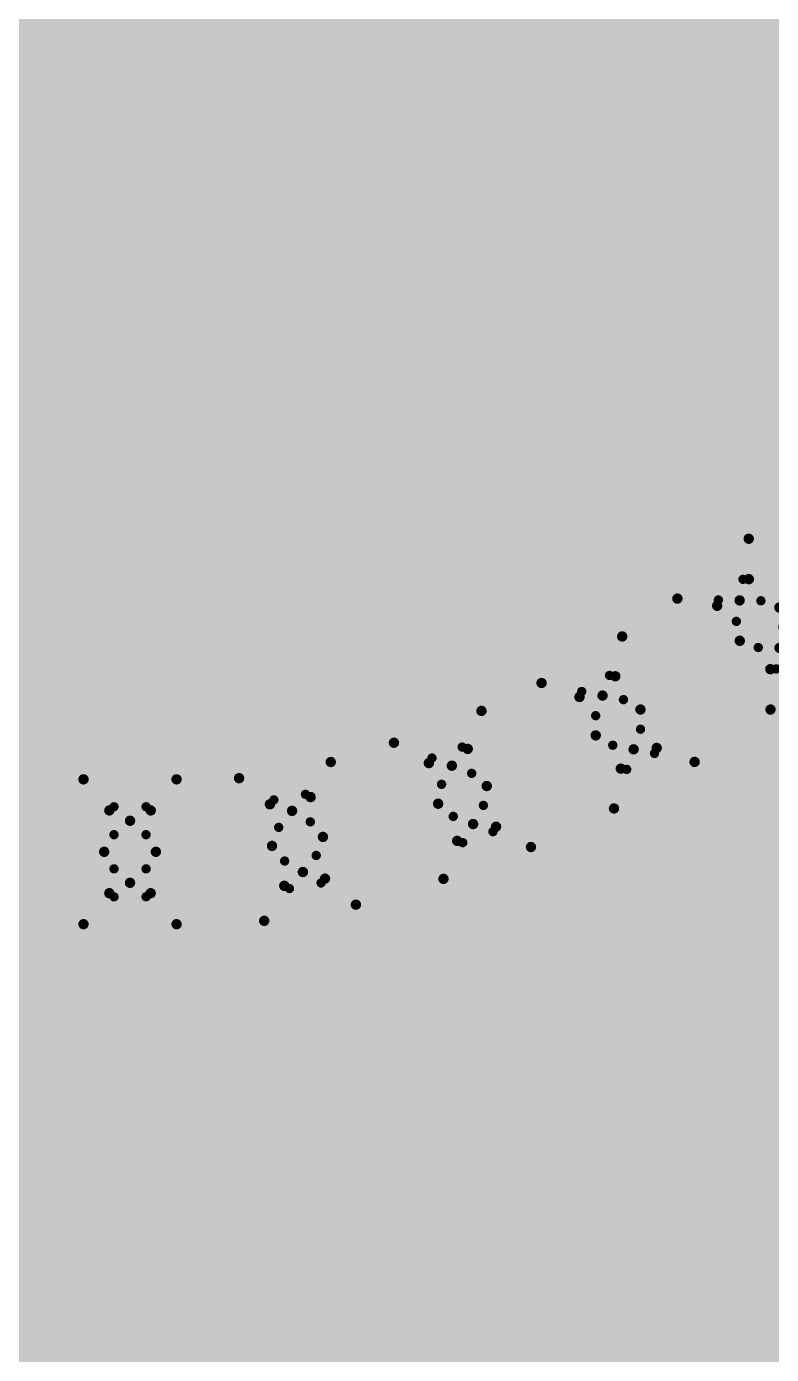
# Model space of a CAD drawing. Header units: millimetres. Extents: x 169 to 355, y 129 to 253.
# Drawn here: x 312.27 to 315.88, y 150.07 to 156.49 of the extents above; entities that cross this region are included whole.
import ezdxf

# ---------------------------------------------------------------- set-up
doc = ezdxf.new("R2010")
doc.units = ezdxf.units.MM
for name, color, linetype in [('BottomLayer', 5, 'Continuous'), ('BottomOverlay', 54, 'Continuous'), ('BottomPaste', 16, 'Continuous'), ('BottomSolder', 6, 'Continuous'), ('Mechanical1', 6, 'Continuous'), ('Mechanical15', 56, 'Continuous'), ('TopOverlay', 2, 'Continuous')]:
    doc.layers.add(name, color=color, linetype=linetype)

# ---------------------------------------------------------------- blocks, each defined once
blk = doc.blocks.new('SOT23_B_1001')
at = {"layer": 'BottomLayer'}
for points in [[(-1.425, 0.4), (-0.475, 0.4), (-1.425, 1.8), (-0.475, 1.8)], [(0.475, 0.4), (1.425, 0.4), (0.475, 1.8), (1.425, 1.8)], [(-0.475, -1.8), (0.475, -1.8), (-0.475, -0.4), (0.475, -0.4)]]:
    blk.add_solid(points, dxfattribs=at)
at = {"layer": 'BottomOverlay', "const_width": 0.2}
for points in [[(-1.7, 0.7), (-1.7, -0.7)], [(0.25, 0.7), (-0.25, 0.7)], [(1.7, 0.7), (1.7, -0.7)], [(-0.8, -0.7), (-1.7, -0.7)], [(1.7, -0.7), (0.725, -0.7)]]:
    blk.add_lwpolyline(points, dxfattribs=at)
at = {"layer": 'BottomOverlay', "const_width": 0.1}
for points in [[(-1.75, 0.7, 1), (-1.65, 0.7, 1)], [(-0.3, 0.7, 1), (-0.2, 0.7, 1)], [(0.2, 0.7, 1), (0.3, 0.7, 1)], [(1.65, 0.7, 1), (1.75, 0.7, 1)], [(-1.75, -0.7, 1), (-1.65, -0.7, 1)], [(-1.75, -0.7, 1), (-1.65, -0.7, 1)], [(-0.85, -0.7, 1), (-0.75, -0.7, 1)], [(0.675, -0.7, 1), (0.775, -0.7, 1)], [(1.65, -0.7, 1), (1.75, -0.7, 1)], [(1.65, -0.7, 1), (1.75, -0.7, 1)]]:
    blk.add_lwpolyline(points, format="xyb", close=True, dxfattribs=at)
at = {"layer": 'BottomPaste'}
for points in [[(-1.425, 0.4), (-0.475, 0.4), (-1.425, 1.8), (-0.475, 1.8)], [(0.475, 0.4), (1.425, 0.4), (0.475, 1.8), (1.425, 1.8)], [(-0.475, -1.8), (0.475, -1.8), (-0.475, -0.4), (0.475, -0.4)]]:
    blk.add_solid(points, dxfattribs=at)
at = {"layer": 'BottomSolder'}
for points in [[(-1.5266, 0.2984), (-0.3734, 0.2984), (-1.5266, 1.9016), (-0.3734, 1.9016)], [(0.3734, 0.2984), (1.5266, 0.2984), (0.3734, 1.9016), (1.5266, 1.9016)], [(-0.5766, -1.9016), (0.5766, -1.9016), (-0.5766, -0.2984), (0.5766, -0.2984)]]:
    blk.add_solid(points, dxfattribs=at)
at = {"layer": 'Mechanical1', "const_width": 0.2}
for points in [[(1.5001, 1.2501), (-1.5, 1.2501)], [(-1.5, 1.2501), (-1.5, -1.25)], [(1.5001, 1.2501), (1.5001, -1.25)], [(1.5001, -1.25), (-1.5, -1.25)]]:
    blk.add_lwpolyline(points, dxfattribs=at)
at = {"layer": 'Mechanical1', "const_width": 0.1}
for points in [[(-1.55, 1.2501, 1), (-1.45, 1.2501, 1)], [(-1.55, 1.2501, 1), (-1.45, 1.2501, 1)], [(1.4501, 1.2501, 1), (1.5501, 1.2501, 1)], [(1.4501, 1.2501, 1), (1.5501, 1.2501, 1)], [(-1.55, -1.25, 1), (-1.45, -1.25, 1)], [(-1.55, -1.25, 1), (-1.45, -1.25, 1)], [(1.4501, -1.25, 1), (1.5501, -1.25, 1)], [(1.4501, -1.25, 1), (1.5501, -1.25, 1)]]:
    blk.add_lwpolyline(points, format="xyb", close=True, dxfattribs=at)
at = {"layer": 'Mechanical15', "const_width": 0.2}
for points in [[(1.5, 1.25), (-1.5, 1.25)], [(-1.5, 1.25), (-1.5, -1.25)], [(1.5, 1.25), (1.5, -1.25)], [(0, 0.5), (0, -0.5)], [(0.5, 0), (-0.5, 0)], [(1.5, -1.25), (-1.5, -1.25)]]:
    blk.add_lwpolyline(points, dxfattribs=at)
at = {"layer": 'Mechanical15', "const_width": 0.1}
for points in [[(-1.55, 1.25, 1), (-1.45, 1.25, 1)], [(-1.55, 1.25, 1), (-1.45, 1.25, 1)], [(1.45, 1.25, 1), (1.55, 1.25, 1)], [(1.45, 1.25, 1), (1.55, 1.25, 1)], [(-0.05, 0.5, 1), (0.05, 0.5, 1)], [(-0.55, 0, 1), (-0.45, 0, 1)], [(0.45, 0, 1), (0.55, 0, 1)], [(-0.05, -0.5, 1), (0.05, -0.5, 1)], [(-1.55, -1.25, 1), (-1.45, -1.25, 1)], [(-1.55, -1.25, 1), (-1.45, -1.25, 1)], [(1.45, -1.25, 1), (1.55, -1.25, 1)], [(1.45, -1.25, 1), (1.55, -1.25, 1)]]:
    blk.add_lwpolyline(points, format="xyb", close=True, dxfattribs=at)
blk = doc.blocks.new('R0201________B_1004')
at = {"layer": 'BottomLayer'}
for points in [[(-0.075, -0.15), (-0.075, 0.15), (-0.375, -0.15), (-0.375, 0.15)], [(0.375, -0.15), (0.375, 0.15), (0.075, -0.15), (0.075, 0.15)]]:
    blk.add_solid(points, dxfattribs=at)
at = {"layer": 'BottomPaste'}
for points in [[(-0.075, -0.15), (-0.075, 0.15), (-0.375, -0.15), (-0.375, 0.15)], [(0.375, -0.15), (0.375, 0.15), (0.075, -0.15), (0.075, 0.15)]]:
    blk.add_solid(points, dxfattribs=at)
at = {"layer": 'BottomSolder'}
for points in [[(0.0266, -0.2516), (0.0266, 0.2516), (-0.4766, -0.2516), (-0.4766, 0.2516)], [(0.4766, -0.2516), (0.4766, 0.2516), (-0.0266, -0.2516), (-0.0266, 0.2516)]]:
    blk.add_solid(points, dxfattribs=at)
at = {"layer": 'Mechanical1', "const_width": 0.1}
for points in [[(-0.2999, -0.15), (-0.2999, 0.1499)], [(0.3001, 0.1499), (-0.2999, 0.1499)], [(0.3001, -0.15), (0.3001, 0.1499)], [(0.3001, -0.15), (-0.2999, -0.15)]]:
    blk.add_lwpolyline(points, dxfattribs=at)
at = {"layer": 'Mechanical1', "const_width": 0.05}
for points in [[(-0.3249, 0.1499, 1), (-0.2749, 0.1499, 1)], [(-0.3249, 0.1499, 1), (-0.2749, 0.1499, 1)], [(0.2751, 0.1499, 1), (0.3251, 0.1499, 1)], [(0.2751, 0.1499, 1), (0.3251, 0.1499, 1)], [(-0.3249, -0.15, 1), (-0.2749, -0.15, 1)], [(-0.3249, -0.15, 1), (-0.2749, -0.15, 1)], [(0.2751, -0.15, 1), (0.3251, -0.15, 1)], [(0.2751, -0.15, 1), (0.3251, -0.15, 1)]]:
    blk.add_lwpolyline(points, format="xyb", close=True, dxfattribs=at)
at = {"layer": 'Mechanical15', "const_width": 0.1}
for points in [[(-0.625, -0.4), (-0.625, 0.4)], [(0.625, 0.4), (-0.625, 0.4)], [(0.625, -0.4), (0.625, 0.4)], [(0, -0.15), (0, 0.15)], [(0.15, 0), (-0.15, 0)], [(0.625, -0.4), (-0.625, -0.4)]]:
    blk.add_lwpolyline(points, dxfattribs=at)
at = {"layer": 'Mechanical15', "const_width": 0.05}
for points in [[(-0.65, 0.4, 1), (-0.6, 0.4, 1)], [(-0.65, 0.4, 1), (-0.6, 0.4, 1)], [(0.6, 0.4, 1), (0.65, 0.4, 1)], [(0.6, 0.4, 1), (0.65, 0.4, 1)], [(-0.025, 0.15, 1), (0.025, 0.15, 1)], [(-0.175, 0, 1), (-0.125, 0, 1)], [(0.125, 0, 1), (0.175, 0, 1)], [(-0.025, -0.15, 1), (0.025, -0.15, 1)], [(-0.65, -0.4, 1), (-0.6, -0.4, 1)], [(-0.65, -0.4, 1), (-0.6, -0.4, 1)], [(0.6, -0.4, 1), (0.65, -0.4, 1)], [(0.6, -0.4, 1), (0.65, -0.4, 1)]]:
    blk.add_lwpolyline(points, format="xyb", close=True, dxfattribs=at)
blk = doc.blocks.new('R0201________B_1005')
at = {"layer": 'BottomLayer'}
for points in [[(-0.075, -0.15), (-0.075, 0.15), (-0.375, -0.15), (-0.375, 0.15)], [(0.375, -0.15), (0.375, 0.15), (0.075, -0.15), (0.075, 0.15)]]:
    blk.add_solid(points, dxfattribs=at)
at = {"layer": 'BottomPaste'}
for points in [[(-0.075, -0.15), (-0.075, 0.15), (-0.375, -0.15), (-0.375, 0.15)], [(0.375, -0.15), (0.375, 0.15), (0.075, -0.15), (0.075, 0.15)]]:
    blk.add_solid(points, dxfattribs=at)
at = {"layer": 'BottomSolder'}
for points in [[(0.0266, -0.2516), (0.0266, 0.2516), (-0.4766, -0.2516), (-0.4766, 0.2516)], [(0.4766, -0.2516), (0.4766, 0.2516), (-0.0266, -0.2516), (-0.0266, 0.2516)]]:
    blk.add_solid(points, dxfattribs=at)
at = {"layer": 'Mechanical1', "const_width": 0.1}
for points in [[(-0.2999, -0.15), (-0.2999, 0.1499)], [(-0.2999, 0.1499), (0.3001, 0.1499)], [(0.3001, -0.15), (0.3001, 0.1499)], [(-0.2999, -0.15), (0.3001, -0.15)]]:
    blk.add_lwpolyline(points, dxfattribs=at)
at = {"layer": 'Mechanical1', "const_width": 0.05}
for points in [[(-0.3249, 0.1499, 1), (-0.2749, 0.1499, 1)], [(-0.3249, 0.1499, 1), (-0.2749, 0.1499, 1)], [(0.2751, 0.1499, 1), (0.3251, 0.1499, 1)], [(0.2751, 0.1499, 1), (0.3251, 0.1499, 1)], [(-0.3249, -0.15, 1), (-0.2749, -0.15, 1)], [(-0.3249, -0.15, 1), (-0.2749, -0.15, 1)], [(0.2751, -0.15, 1), (0.3251, -0.15, 1)], [(0.2751, -0.15, 1), (0.3251, -0.15, 1)]]:
    blk.add_lwpolyline(points, format="xyb", close=True, dxfattribs=at)
at = {"layer": 'Mechanical15', "const_width": 0.1}
for points in [[(-0.625, -0.4), (-0.625, 0.4)], [(-0.625, 0.4), (0.625, 0.4)], [(0.625, -0.4), (0.625, 0.4)], [(0, -0.15), (0, 0.15)], [(-0.15, 0), (0.15, 0)], [(-0.625, -0.4), (0.625, -0.4)]]:
    blk.add_lwpolyline(points, dxfattribs=at)
at = {"layer": 'Mechanical15', "const_width": 0.05}
for points in [[(-0.65, 0.4, 1), (-0.6, 0.4, 1)], [(-0.65, 0.4, 1), (-0.6, 0.4, 1)], [(0.6, 0.4, 1), (0.65, 0.4, 1)], [(0.6, 0.4, 1), (0.65, 0.4, 1)], [(-0.025, 0.15, 1), (0.025, 0.15, 1)], [(-0.175, 0, 1), (-0.125, 0, 1)], [(0.125, 0, 1), (0.175, 0, 1)], [(-0.025, -0.15, 1), (0.025, -0.15, 1)], [(-0.65, -0.4, 1), (-0.6, -0.4, 1)], [(-0.65, -0.4, 1), (-0.6, -0.4, 1)], [(0.6, -0.4, 1), (0.65, -0.4, 1)], [(0.6, -0.4, 1), (0.65, -0.4, 1)]]:
    blk.add_lwpolyline(points, format="xyb", close=True, dxfattribs=at)
blk = doc.blocks.new('R0201________B_1028')
at = {"layer": 'BottomLayer'}
for points in [[(-0.075, -0.15), (-0.075, 0.15), (-0.375, -0.15), (-0.375, 0.15)], [(0.375, -0.15), (0.375, 0.15), (0.075, -0.15), (0.075, 0.15)]]:
    blk.add_solid(points, dxfattribs=at)
at = {"layer": 'BottomPaste'}
for points in [[(-0.075, -0.15), (-0.075, 0.15), (-0.375, -0.15), (-0.375, 0.15)], [(0.375, -0.15), (0.375, 0.15), (0.075, -0.15), (0.075, 0.15)]]:
    blk.add_solid(points, dxfattribs=at)
at = {"layer": 'BottomSolder'}
for points in [[(0.0266, -0.2516), (0.0266, 0.2516), (-0.4766, -0.2516), (-0.4766, 0.2516)], [(0.4766, -0.2516), (0.4766, 0.2516), (-0.0266, -0.2516), (-0.0266, 0.2516)]]:
    blk.add_solid(points, dxfattribs=at)
at = {"layer": 'Mechanical1', "const_width": 0.1}
for points in [[(-0.2999, -0.15), (-0.2999, 0.1499)], [(-0.2999, 0.1499), (0.3001, 0.1499)], [(0.3001, -0.15), (0.3001, 0.1499)], [(-0.2999, -0.15), (0.3001, -0.15)]]:
    blk.add_lwpolyline(points, dxfattribs=at)
at = {"layer": 'Mechanical1', "const_width": 0.05}
for points in [[(-0.3249, 0.1499, 1), (-0.2749, 0.1499, 1)], [(-0.3249, 0.1499, 1), (-0.2749, 0.1499, 1)], [(0.2751, 0.1499, 1), (0.3251, 0.1499, 1)], [(0.2751, 0.1499, 1), (0.3251, 0.1499, 1)], [(-0.3249, -0.15, 1), (-0.2749, -0.15, 1)], [(-0.3249, -0.15, 1), (-0.2749, -0.15, 1)], [(0.2751, -0.15, 1), (0.3251, -0.15, 1)], [(0.2751, -0.15, 1), (0.3251, -0.15, 1)]]:
    blk.add_lwpolyline(points, format="xyb", close=True, dxfattribs=at)
at = {"layer": 'Mechanical15', "const_width": 0.1}
for points in [[(-0.625, -0.4), (-0.625, 0.4)], [(-0.625, 0.4), (0.625, 0.4)], [(0.625, -0.4), (0.625, 0.4)], [(0, -0.15), (0, 0.15)], [(-0.15, 0), (0.15, 0)], [(-0.625, -0.4), (0.625, -0.4)]]:
    blk.add_lwpolyline(points, dxfattribs=at)
at = {"layer": 'Mechanical15', "const_width": 0.05}
for points in [[(-0.65, 0.4, 1), (-0.6, 0.4, 1)], [(-0.65, 0.4, 1), (-0.6, 0.4, 1)], [(0.6, 0.4, 1), (0.65, 0.4, 1)], [(0.6, 0.4, 1), (0.65, 0.4, 1)], [(-0.025, 0.15, 1), (0.025, 0.15, 1)], [(-0.175, 0, 1), (-0.125, 0, 1)], [(0.125, 0, 1), (0.175, 0, 1)], [(-0.025, -0.15, 1), (0.025, -0.15, 1)], [(-0.65, -0.4, 1), (-0.6, -0.4, 1)], [(-0.65, -0.4, 1), (-0.6, -0.4, 1)], [(0.6, -0.4, 1), (0.65, -0.4, 1)], [(0.6, -0.4, 1), (0.65, -0.4, 1)]]:
    blk.add_lwpolyline(points, format="xyb", close=True, dxfattribs=at)
blk = doc.blocks.new('R0201________B_1034')
at = {"layer": 'BottomLayer'}
for points in [[(-0.075, -0.15), (-0.075, 0.15), (-0.375, -0.15), (-0.375, 0.15)], [(0.375, -0.15), (0.375, 0.15), (0.075, -0.15), (0.075, 0.15)]]:
    blk.add_solid(points, dxfattribs=at)
at = {"layer": 'BottomPaste'}
for points in [[(-0.075, -0.15), (-0.075, 0.15), (-0.375, -0.15), (-0.375, 0.15)], [(0.375, -0.15), (0.375, 0.15), (0.075, -0.15), (0.075, 0.15)]]:
    blk.add_solid(points, dxfattribs=at)
at = {"layer": 'BottomSolder'}
for points in [[(0.0266, -0.2516), (0.0266, 0.2516), (-0.4766, -0.2516), (-0.4766, 0.2516)], [(0.4766, -0.2516), (0.4766, 0.2516), (-0.0266, -0.2516), (-0.0266, 0.2516)]]:
    blk.add_solid(points, dxfattribs=at)
at = {"layer": 'Mechanical1', "const_width": 0.1}
for points in [[(-0.2999, -0.15), (-0.2999, 0.1499)], [(-0.2999, 0.1499), (0.3001, 0.1499)], [(0.3001, -0.15), (0.3001, 0.1499)], [(-0.2999, -0.15), (0.3001, -0.15)]]:
    blk.add_lwpolyline(points, dxfattribs=at)
at = {"layer": 'Mechanical1', "const_width": 0.05}
for points in [[(-0.3249, 0.1499, 1), (-0.2749, 0.1499, 1)], [(-0.3249, 0.1499, 1), (-0.2749, 0.1499, 1)], [(0.2751, 0.1499, 1), (0.3251, 0.1499, 1)], [(0.2751, 0.1499, 1), (0.3251, 0.1499, 1)], [(-0.3249, -0.15, 1), (-0.2749, -0.15, 1)], [(-0.3249, -0.15, 1), (-0.2749, -0.15, 1)], [(0.2751, -0.15, 1), (0.3251, -0.15, 1)], [(0.2751, -0.15, 1), (0.3251, -0.15, 1)]]:
    blk.add_lwpolyline(points, format="xyb", close=True, dxfattribs=at)
at = {"layer": 'Mechanical15', "const_width": 0.1}
for points in [[(-0.625, -0.4), (-0.625, 0.4)], [(-0.625, 0.4), (0.625, 0.4)], [(0.625, -0.4), (0.625, 0.4)], [(0, -0.15), (0, 0.15)], [(-0.15, 0), (0.15, 0)], [(-0.625, -0.4), (0.625, -0.4)]]:
    blk.add_lwpolyline(points, dxfattribs=at)
at = {"layer": 'Mechanical15', "const_width": 0.05}
for points in [[(-0.65, 0.4, 1), (-0.6, 0.4, 1)], [(-0.65, 0.4, 1), (-0.6, 0.4, 1)], [(0.6, 0.4, 1), (0.65, 0.4, 1)], [(0.6, 0.4, 1), (0.65, 0.4, 1)], [(-0.025, 0.15, 1), (0.025, 0.15, 1)], [(-0.175, 0, 1), (-0.125, 0, 1)], [(0.125, 0, 1), (0.175, 0, 1)], [(-0.025, -0.15, 1), (0.025, -0.15, 1)], [(-0.65, -0.4, 1), (-0.6, -0.4, 1)], [(-0.65, -0.4, 1), (-0.6, -0.4, 1)], [(0.6, -0.4, 1), (0.65, -0.4, 1)], [(0.6, -0.4, 1), (0.65, -0.4, 1)]]:
    blk.add_lwpolyline(points, format="xyb", close=True, dxfattribs=at)
blk = doc.blocks.new('R01005_B_1039')
at = {"layer": 'BottomLayer', "const_width": 0.0225}
for points in [[(-0.2287, 0.0775, 1), (-0.2063, 0.0775, 1)], [(-0.0937, 0.0775, 1), (-0.0712, 0.0775, 1)], [(0.0712, 0.0775, 1), (0.0937, 0.0775, 1)], [(0.2063, 0.0775, 1), (0.2287, 0.0775, 1)], [(-0.2287, -0.0775, 1), (-0.2063, -0.0775, 1)], [(-0.0937, -0.0775, 1), (-0.0712, -0.0775, 1)], [(0.0712, -0.0775, 1), (0.0937, -0.0775, 1)], [(0.2063, -0.0775, 1), (0.2287, -0.0775, 1)]]:
    blk.add_lwpolyline(points, format="xyb", close=True, dxfattribs=at)
at = {"layer": 'BottomLayer'}
for points in [[(-0.06, -0.0775), (-0.06, 0.0775), (-0.24, -0.0775), (-0.24, 0.0775)], [(-0.0825, -0.1), (-0.0825, 0.1), (-0.2175, -0.1), (-0.2175, 0.1)], [(0.24, -0.0775), (0.24, 0.0775), (0.06, -0.0775), (0.06, 0.0775)], [(0.2175, -0.1), (0.2175, 0.1), (0.0825, -0.1), (0.0825, 0.1)]]:
    blk.add_solid(points, dxfattribs=at)
at = {"layer": 'BottomPaste', "const_width": 0.0225}
for points in [[(-0.2287, 0.0775, 1), (-0.2063, 0.0775, 1)], [(-0.0937, 0.0775, 1), (-0.0712, 0.0775, 1)], [(0.0712, 0.0775, 1), (0.0937, 0.0775, 1)], [(0.2063, 0.0775, 1), (0.2287, 0.0775, 1)], [(-0.2287, -0.0775, 1), (-0.2063, -0.0775, 1)], [(-0.0937, -0.0775, 1), (-0.0712, -0.0775, 1)], [(0.0712, -0.0775, 1), (0.0937, -0.0775, 1)], [(0.2063, -0.0775, 1), (0.2287, -0.0775, 1)]]:
    blk.add_lwpolyline(points, format="xyb", close=True, dxfattribs=at)
at = {"layer": 'BottomPaste'}
for points in [[(-0.06, -0.0775), (-0.06, 0.0775), (-0.24, -0.0775), (-0.24, 0.0775)], [(-0.0825, -0.1), (-0.0825, 0.1), (-0.2175, -0.1), (-0.2175, 0.1)], [(0.24, -0.0775), (0.24, 0.0775), (0.06, -0.0775), (0.06, 0.0775)], [(0.2175, -0.1), (0.2175, 0.1), (0.0825, -0.1), (0.0825, 0.1)]]:
    blk.add_solid(points, dxfattribs=at)
at = {"layer": 'BottomSolder', "const_width": 0.1241}
for points in [[(-0.2795, 0.0775, 1), (-0.1555, 0.0775, 1)], [(-0.1445, 0.0775, 1), (-0.0204, 0.0775, 1)], [(0.0204, 0.0775, 1), (0.1445, 0.0775, 1)], [(0.1555, 0.0775, 1), (0.2795, 0.0775, 1)], [(-0.2795, -0.0775, 1), (-0.1555, -0.0775, 1)], [(-0.1445, -0.0775, 1), (-0.0204, -0.0775, 1)], [(0.0204, -0.0775, 1), (0.1445, -0.0775, 1)], [(0.1555, -0.0775, 1), (0.2795, -0.0775, 1)]]:
    blk.add_lwpolyline(points, format="xyb", close=True, dxfattribs=at)
at = {"layer": 'BottomSolder'}
for points in [[(-0.0825, -0.2016), (-0.0825, 0.2016), (-0.2175, -0.2016), (-0.2175, 0.2016)], [(0.2175, -0.2016), (0.2175, 0.2016), (0.0825, -0.2016), (0.0825, 0.2016)], [(0.0416, -0.0775), (0.0416, 0.0775), (-0.3416, -0.0775), (-0.3416, 0.0775)], [(0.3416, -0.0775), (0.3416, 0.0775), (-0.0416, -0.0775), (-0.0416, 0.0775)]]:
    blk.add_solid(points, dxfattribs=at)
at = {"layer": 'Mechanical1', "const_width": 0.05}
for points in [[(-0.1999, -0.1001), (-0.1999, 0.0999)], [(-0.1999, 0.0999), (0.2001, 0.0999)], [(0.2001, -0.1001), (0.2001, 0.0999)], [(-0.1999, -0.1001), (0.2001, -0.1001)]]:
    blk.add_lwpolyline(points, dxfattribs=at)
at = {"layer": 'Mechanical1', "const_width": 0.025}
for points in [[(-0.2124, 0.0999, 1), (-0.1874, 0.0999, 1)], [(-0.2124, 0.0999, 1), (-0.1874, 0.0999, 1)], [(0.1876, 0.0999, 1), (0.2126, 0.0999, 1)], [(0.1876, 0.0999, 1), (0.2126, 0.0999, 1)], [(-0.2124, -0.1001, 1), (-0.1874, -0.1001, 1)], [(-0.2124, -0.1001, 1), (-0.1874, -0.1001, 1)], [(0.1876, -0.1001, 1), (0.2126, -0.1001, 1)], [(0.1876, -0.1001, 1), (0.2126, -0.1001, 1)]]:
    blk.add_lwpolyline(points, format="xyb", close=True, dxfattribs=at)
at = {"layer": 'Mechanical15', "const_width": 0.05}
for points in [[(-0.35, -0.225), (-0.35, 0.225)], [(-0.35, 0.225), (0.35, 0.225)], [(0.35, -0.225), (0.35, 0.225)], [(0, -0.125), (0, 0.125)], [(-0.15, 0), (0.15, 0)], [(-0.35, -0.225), (0.35, -0.225)]]:
    blk.add_lwpolyline(points, dxfattribs=at)
at = {"layer": 'Mechanical15', "const_width": 0.025}
for points in [[(-0.3625, 0.225, 1), (-0.3375, 0.225, 1)], [(-0.3625, 0.225, 1), (-0.3375, 0.225, 1)], [(0.3375, 0.225, 1), (0.3625, 0.225, 1)], [(0.3375, 0.225, 1), (0.3625, 0.225, 1)], [(-0.0125, 0.125, 1), (0.0125, 0.125, 1)], [(-0.1625, 0, 1), (-0.1375, 0, 1)], [(0.1375, 0, 1), (0.1625, 0, 1)], [(-0.0125, -0.125, 1), (0.0125, -0.125, 1)], [(-0.3625, -0.225, 1), (-0.3375, -0.225, 1)], [(-0.3625, -0.225, 1), (-0.3375, -0.225, 1)], [(0.3375, -0.225, 1), (0.3625, -0.225, 1)], [(0.3375, -0.225, 1), (0.3625, -0.225, 1)]]:
    blk.add_lwpolyline(points, format="xyb", close=True, dxfattribs=at)
blk = doc.blocks.new('R01005_B_1053')
at = {"layer": 'BottomLayer', "const_width": 0.0225}
for points in [[(-0.2287, 0.0775, 1), (-0.2063, 0.0775, 1)], [(-0.0937, 0.0775, 1), (-0.0712, 0.0775, 1)], [(0.0712, 0.0775, 1), (0.0937, 0.0775, 1)], [(0.2063, 0.0775, 1), (0.2287, 0.0775, 1)], [(-0.2287, -0.0775, 1), (-0.2063, -0.0775, 1)], [(-0.0937, -0.0775, 1), (-0.0712, -0.0775, 1)], [(0.0712, -0.0775, 1), (0.0937, -0.0775, 1)], [(0.2063, -0.0775, 1), (0.2287, -0.0775, 1)]]:
    blk.add_lwpolyline(points, format="xyb", close=True, dxfattribs=at)
at = {"layer": 'BottomLayer'}
for points in [[(-0.06, -0.0775), (-0.06, 0.0775), (-0.24, -0.0775), (-0.24, 0.0775)], [(-0.0825, -0.1), (-0.0825, 0.1), (-0.2175, -0.1), (-0.2175, 0.1)], [(0.24, -0.0775), (0.24, 0.0775), (0.06, -0.0775), (0.06, 0.0775)], [(0.2175, -0.1), (0.2175, 0.1), (0.0825, -0.1), (0.0825, 0.1)]]:
    blk.add_solid(points, dxfattribs=at)
at = {"layer": 'BottomPaste', "const_width": 0.0225}
for points in [[(-0.2287, 0.0775, 1), (-0.2063, 0.0775, 1)], [(-0.0937, 0.0775, 1), (-0.0712, 0.0775, 1)], [(0.0712, 0.0775, 1), (0.0937, 0.0775, 1)], [(0.2063, 0.0775, 1), (0.2287, 0.0775, 1)], [(-0.2287, -0.0775, 1), (-0.2063, -0.0775, 1)], [(-0.0937, -0.0775, 1), (-0.0712, -0.0775, 1)], [(0.0712, -0.0775, 1), (0.0937, -0.0775, 1)], [(0.2063, -0.0775, 1), (0.2287, -0.0775, 1)]]:
    blk.add_lwpolyline(points, format="xyb", close=True, dxfattribs=at)
at = {"layer": 'BottomPaste'}
for points in [[(-0.06, -0.0775), (-0.06, 0.0775), (-0.24, -0.0775), (-0.24, 0.0775)], [(-0.0825, -0.1), (-0.0825, 0.1), (-0.2175, -0.1), (-0.2175, 0.1)], [(0.24, -0.0775), (0.24, 0.0775), (0.06, -0.0775), (0.06, 0.0775)], [(0.2175, -0.1), (0.2175, 0.1), (0.0825, -0.1), (0.0825, 0.1)]]:
    blk.add_solid(points, dxfattribs=at)
at = {"layer": 'BottomSolder', "const_width": 0.1241}
for points in [[(-0.2795, 0.0775, 1), (-0.1555, 0.0775, 1)], [(-0.1445, 0.0775, 1), (-0.0204, 0.0775, 1)], [(0.0204, 0.0775, 1), (0.1445, 0.0775, 1)], [(0.1555, 0.0775, 1), (0.2795, 0.0775, 1)], [(-0.2795, -0.0775, 1), (-0.1555, -0.0775, 1)], [(-0.1445, -0.0775, 1), (-0.0204, -0.0775, 1)], [(0.0204, -0.0775, 1), (0.1445, -0.0775, 1)], [(0.1555, -0.0775, 1), (0.2795, -0.0775, 1)]]:
    blk.add_lwpolyline(points, format="xyb", close=True, dxfattribs=at)
at = {"layer": 'BottomSolder'}
for points in [[(-0.0825, -0.2016), (-0.0825, 0.2016), (-0.2175, -0.2016), (-0.2175, 0.2016)], [(0.2175, -0.2016), (0.2175, 0.2016), (0.0825, -0.2016), (0.0825, 0.2016)], [(0.0416, -0.0775), (0.0416, 0.0775), (-0.3416, -0.0775), (-0.3416, 0.0775)], [(0.3416, -0.0775), (0.3416, 0.0775), (-0.0416, -0.0775), (-0.0416, 0.0775)]]:
    blk.add_solid(points, dxfattribs=at)
at = {"layer": 'Mechanical1', "const_width": 0.05}
for points in [[(-0.1999, -0.1001), (-0.1999, 0.0999)], [(-0.1999, 0.0999), (0.2001, 0.0999)], [(0.2001, -0.1001), (0.2001, 0.0999)], [(-0.1999, -0.1001), (0.2001, -0.1001)]]:
    blk.add_lwpolyline(points, dxfattribs=at)
at = {"layer": 'Mechanical1', "const_width": 0.025}
for points in [[(-0.2124, 0.0999, 1), (-0.1874, 0.0999, 1)], [(-0.2124, 0.0999, 1), (-0.1874, 0.0999, 1)], [(0.1876, 0.0999, 1), (0.2126, 0.0999, 1)], [(0.1876, 0.0999, 1), (0.2126, 0.0999, 1)], [(-0.2124, -0.1001, 1), (-0.1874, -0.1001, 1)], [(-0.2124, -0.1001, 1), (-0.1874, -0.1001, 1)], [(0.1876, -0.1001, 1), (0.2126, -0.1001, 1)], [(0.1876, -0.1001, 1), (0.2126, -0.1001, 1)]]:
    blk.add_lwpolyline(points, format="xyb", close=True, dxfattribs=at)
at = {"layer": 'Mechanical15', "const_width": 0.05}
for points in [[(-0.35, -0.225), (-0.35, 0.225)], [(-0.35, 0.225), (0.35, 0.225)], [(0.35, -0.225), (0.35, 0.225)], [(0, -0.125), (0, 0.125)], [(-0.15, 0), (0.15, 0)], [(-0.35, -0.225), (0.35, -0.225)]]:
    blk.add_lwpolyline(points, dxfattribs=at)
at = {"layer": 'Mechanical15', "const_width": 0.025}
for points in [[(-0.3625, 0.225, 1), (-0.3375, 0.225, 1)], [(-0.3625, 0.225, 1), (-0.3375, 0.225, 1)], [(0.3375, 0.225, 1), (0.3625, 0.225, 1)], [(0.3375, 0.225, 1), (0.3625, 0.225, 1)], [(-0.0125, 0.125, 1), (0.0125, 0.125, 1)], [(-0.1625, 0, 1), (-0.1375, 0, 1)], [(0.1375, 0, 1), (0.1625, 0, 1)], [(-0.0125, -0.125, 1), (0.0125, -0.125, 1)], [(-0.3625, -0.225, 1), (-0.3375, -0.225, 1)], [(-0.3625, -0.225, 1), (-0.3375, -0.225, 1)], [(0.3375, -0.225, 1), (0.3625, -0.225, 1)], [(0.3375, -0.225, 1), (0.3625, -0.225, 1)]]:
    blk.add_lwpolyline(points, format="xyb", close=True, dxfattribs=at)
blk = doc.blocks.new('R01005_B_1054')
at = {"layer": 'BottomLayer', "const_width": 0.0225}
for points in [[(-0.2287, 0.0775, 1), (-0.2063, 0.0775, 1)], [(-0.0937, 0.0775, 1), (-0.0712, 0.0775, 1)], [(0.0712, 0.0775, 1), (0.0937, 0.0775, 1)], [(0.2063, 0.0775, 1), (0.2287, 0.0775, 1)], [(-0.2287, -0.0775, 1), (-0.2063, -0.0775, 1)], [(-0.0937, -0.0775, 1), (-0.0712, -0.0775, 1)], [(0.0712, -0.0775, 1), (0.0937, -0.0775, 1)], [(0.2063, -0.0775, 1), (0.2287, -0.0775, 1)]]:
    blk.add_lwpolyline(points, format="xyb", close=True, dxfattribs=at)
at = {"layer": 'BottomLayer'}
for points in [[(-0.06, -0.0775), (-0.06, 0.0775), (-0.24, -0.0775), (-0.24, 0.0775)], [(-0.0825, -0.1), (-0.0825, 0.1), (-0.2175, -0.1), (-0.2175, 0.1)], [(0.24, -0.0775), (0.24, 0.0775), (0.06, -0.0775), (0.06, 0.0775)], [(0.2175, -0.1), (0.2175, 0.1), (0.0825, -0.1), (0.0825, 0.1)]]:
    blk.add_solid(points, dxfattribs=at)
at = {"layer": 'BottomPaste', "const_width": 0.0225}
for points in [[(-0.2287, 0.0775, 1), (-0.2063, 0.0775, 1)], [(-0.0937, 0.0775, 1), (-0.0712, 0.0775, 1)], [(0.0712, 0.0775, 1), (0.0937, 0.0775, 1)], [(0.2063, 0.0775, 1), (0.2287, 0.0775, 1)], [(-0.2287, -0.0775, 1), (-0.2063, -0.0775, 1)], [(-0.0937, -0.0775, 1), (-0.0712, -0.0775, 1)], [(0.0712, -0.0775, 1), (0.0937, -0.0775, 1)], [(0.2063, -0.0775, 1), (0.2287, -0.0775, 1)]]:
    blk.add_lwpolyline(points, format="xyb", close=True, dxfattribs=at)
at = {"layer": 'BottomPaste'}
for points in [[(-0.06, -0.0775), (-0.06, 0.0775), (-0.24, -0.0775), (-0.24, 0.0775)], [(-0.0825, -0.1), (-0.0825, 0.1), (-0.2175, -0.1), (-0.2175, 0.1)], [(0.24, -0.0775), (0.24, 0.0775), (0.06, -0.0775), (0.06, 0.0775)], [(0.2175, -0.1), (0.2175, 0.1), (0.0825, -0.1), (0.0825, 0.1)]]:
    blk.add_solid(points, dxfattribs=at)
at = {"layer": 'BottomSolder', "const_width": 0.1241}
for points in [[(-0.2795, 0.0775, 1), (-0.1555, 0.0775, 1)], [(-0.1445, 0.0775, 1), (-0.0204, 0.0775, 1)], [(0.0204, 0.0775, 1), (0.1445, 0.0775, 1)], [(0.1555, 0.0775, 1), (0.2795, 0.0775, 1)], [(-0.2795, -0.0775, 1), (-0.1555, -0.0775, 1)], [(-0.1445, -0.0775, 1), (-0.0204, -0.0775, 1)], [(0.0204, -0.0775, 1), (0.1445, -0.0775, 1)], [(0.1555, -0.0775, 1), (0.2795, -0.0775, 1)]]:
    blk.add_lwpolyline(points, format="xyb", close=True, dxfattribs=at)
at = {"layer": 'BottomSolder'}
for points in [[(-0.0825, -0.2016), (-0.0825, 0.2016), (-0.2175, -0.2016), (-0.2175, 0.2016)], [(0.2175, -0.2016), (0.2175, 0.2016), (0.0825, -0.2016), (0.0825, 0.2016)], [(0.0416, -0.0775), (0.0416, 0.0775), (-0.3416, -0.0775), (-0.3416, 0.0775)], [(0.3416, -0.0775), (0.3416, 0.0775), (-0.0416, -0.0775), (-0.0416, 0.0775)]]:
    blk.add_solid(points, dxfattribs=at)
at = {"layer": 'Mechanical1', "const_width": 0.05}
for points in [[(-0.1999, -0.1001), (-0.1999, 0.0999)], [(0.2001, 0.0999), (-0.1999, 0.0999)], [(0.2001, -0.1001), (0.2001, 0.0999)], [(0.2001, -0.1001), (-0.1999, -0.1001)]]:
    blk.add_lwpolyline(points, dxfattribs=at)
at = {"layer": 'Mechanical1', "const_width": 0.025}
for points in [[(-0.2124, 0.0999, 1), (-0.1874, 0.0999, 1)], [(-0.2124, 0.0999, 1), (-0.1874, 0.0999, 1)], [(0.1876, 0.0999, 1), (0.2126, 0.0999, 1)], [(0.1876, 0.0999, 1), (0.2126, 0.0999, 1)], [(-0.2124, -0.1001, 1), (-0.1874, -0.1001, 1)], [(-0.2124, -0.1001, 1), (-0.1874, -0.1001, 1)], [(0.1876, -0.1001, 1), (0.2126, -0.1001, 1)], [(0.1876, -0.1001, 1), (0.2126, -0.1001, 1)]]:
    blk.add_lwpolyline(points, format="xyb", close=True, dxfattribs=at)
at = {"layer": 'Mechanical15', "const_width": 0.05}
for points in [[(-0.35, -0.225), (-0.35, 0.225)], [(0.35, 0.225), (-0.35, 0.225)], [(0.35, -0.225), (0.35, 0.225)], [(0, -0.125), (0, 0.125)], [(0.15, 0), (-0.15, 0)], [(0.35, -0.225), (-0.35, -0.225)]]:
    blk.add_lwpolyline(points, dxfattribs=at)
at = {"layer": 'Mechanical15', "const_width": 0.025}
for points in [[(-0.3625, 0.225, 1), (-0.3375, 0.225, 1)], [(-0.3625, 0.225, 1), (-0.3375, 0.225, 1)], [(0.3375, 0.225, 1), (0.3625, 0.225, 1)], [(0.3375, 0.225, 1), (0.3625, 0.225, 1)], [(-0.0125, 0.125, 1), (0.0125, 0.125, 1)], [(-0.1625, 0, 1), (-0.1375, 0, 1)], [(0.1375, 0, 1), (0.1625, 0, 1)], [(-0.0125, -0.125, 1), (0.0125, -0.125, 1)], [(-0.3625, -0.225, 1), (-0.3375, -0.225, 1)], [(-0.3625, -0.225, 1), (-0.3375, -0.225, 1)], [(0.3375, -0.225, 1), (0.3625, -0.225, 1)], [(0.3375, -0.225, 1), (0.3625, -0.225, 1)]]:
    blk.add_lwpolyline(points, format="xyb", close=True, dxfattribs=at)
blk = doc.blocks.new('R01005_B_1068')
at = {"layer": 'BottomLayer', "const_width": 0.0225}
for points in [[(-0.2287, 0.0775, 1), (-0.2063, 0.0775, 1)], [(-0.0937, 0.0775, 1), (-0.0712, 0.0775, 1)], [(0.0712, 0.0775, 1), (0.0937, 0.0775, 1)], [(0.2063, 0.0775, 1), (0.2287, 0.0775, 1)], [(-0.2287, -0.0775, 1), (-0.2063, -0.0775, 1)], [(-0.0937, -0.0775, 1), (-0.0712, -0.0775, 1)], [(0.0712, -0.0775, 1), (0.0937, -0.0775, 1)], [(0.2063, -0.0775, 1), (0.2287, -0.0775, 1)]]:
    blk.add_lwpolyline(points, format="xyb", close=True, dxfattribs=at)
at = {"layer": 'BottomLayer'}
for points in [[(-0.06, -0.0775), (-0.06, 0.0775), (-0.24, -0.0775), (-0.24, 0.0775)], [(-0.0825, -0.1), (-0.0825, 0.1), (-0.2175, -0.1), (-0.2175, 0.1)], [(0.24, -0.0775), (0.24, 0.0775), (0.06, -0.0775), (0.06, 0.0775)], [(0.2175, -0.1), (0.2175, 0.1), (0.0825, -0.1), (0.0825, 0.1)]]:
    blk.add_solid(points, dxfattribs=at)
at = {"layer": 'BottomPaste', "const_width": 0.0225}
for points in [[(-0.2287, 0.0775, 1), (-0.2063, 0.0775, 1)], [(-0.0937, 0.0775, 1), (-0.0712, 0.0775, 1)], [(0.0712, 0.0775, 1), (0.0937, 0.0775, 1)], [(0.2063, 0.0775, 1), (0.2287, 0.0775, 1)], [(-0.2287, -0.0775, 1), (-0.2063, -0.0775, 1)], [(-0.0937, -0.0775, 1), (-0.0712, -0.0775, 1)], [(0.0712, -0.0775, 1), (0.0937, -0.0775, 1)], [(0.2063, -0.0775, 1), (0.2287, -0.0775, 1)]]:
    blk.add_lwpolyline(points, format="xyb", close=True, dxfattribs=at)
at = {"layer": 'BottomPaste'}
for points in [[(-0.06, -0.0775), (-0.06, 0.0775), (-0.24, -0.0775), (-0.24, 0.0775)], [(-0.0825, -0.1), (-0.0825, 0.1), (-0.2175, -0.1), (-0.2175, 0.1)], [(0.24, -0.0775), (0.24, 0.0775), (0.06, -0.0775), (0.06, 0.0775)], [(0.2175, -0.1), (0.2175, 0.1), (0.0825, -0.1), (0.0825, 0.1)]]:
    blk.add_solid(points, dxfattribs=at)
at = {"layer": 'BottomSolder', "const_width": 0.1241}
for points in [[(-0.2795, 0.0775, 1), (-0.1555, 0.0775, 1)], [(-0.1445, 0.0775, 1), (-0.0204, 0.0775, 1)], [(0.0204, 0.0775, 1), (0.1445, 0.0775, 1)], [(0.1555, 0.0775, 1), (0.2795, 0.0775, 1)], [(-0.2795, -0.0775, 1), (-0.1555, -0.0775, 1)], [(-0.1445, -0.0775, 1), (-0.0204, -0.0775, 1)], [(0.0204, -0.0775, 1), (0.1445, -0.0775, 1)], [(0.1555, -0.0775, 1), (0.2795, -0.0775, 1)]]:
    blk.add_lwpolyline(points, format="xyb", close=True, dxfattribs=at)
at = {"layer": 'BottomSolder'}
for points in [[(-0.0825, -0.2016), (-0.0825, 0.2016), (-0.2175, -0.2016), (-0.2175, 0.2016)], [(0.2175, -0.2016), (0.2175, 0.2016), (0.0825, -0.2016), (0.0825, 0.2016)], [(0.0416, -0.0775), (0.0416, 0.0775), (-0.3416, -0.0775), (-0.3416, 0.0775)], [(0.3416, -0.0775), (0.3416, 0.0775), (-0.0416, -0.0775), (-0.0416, 0.0775)]]:
    blk.add_solid(points, dxfattribs=at)
at = {"layer": 'Mechanical1', "const_width": 0.05}
for points in [[(-0.1999, -0.1001), (-0.1999, 0.0999)], [(-0.1999, 0.0999), (0.2001, 0.0999)], [(0.2001, -0.1001), (0.2001, 0.0999)], [(-0.1999, -0.1001), (0.2001, -0.1001)]]:
    blk.add_lwpolyline(points, dxfattribs=at)
at = {"layer": 'Mechanical1', "const_width": 0.025}
for points in [[(-0.2124, 0.0999, 1), (-0.1874, 0.0999, 1)], [(-0.2124, 0.0999, 1), (-0.1874, 0.0999, 1)], [(0.1876, 0.0999, 1), (0.2126, 0.0999, 1)], [(0.1876, 0.0999, 1), (0.2126, 0.0999, 1)], [(-0.2124, -0.1001, 1), (-0.1874, -0.1001, 1)], [(-0.2124, -0.1001, 1), (-0.1874, -0.1001, 1)], [(0.1876, -0.1001, 1), (0.2126, -0.1001, 1)], [(0.1876, -0.1001, 1), (0.2126, -0.1001, 1)]]:
    blk.add_lwpolyline(points, format="xyb", close=True, dxfattribs=at)
at = {"layer": 'Mechanical15', "const_width": 0.05}
for points in [[(-0.35, -0.225), (-0.35, 0.225)], [(-0.35, 0.225), (0.35, 0.225)], [(0.35, -0.225), (0.35, 0.225)], [(0, -0.125), (0, 0.125)], [(-0.15, 0), (0.15, 0)], [(-0.35, -0.225), (0.35, -0.225)]]:
    blk.add_lwpolyline(points, dxfattribs=at)
at = {"layer": 'Mechanical15', "const_width": 0.025}
for points in [[(-0.3625, 0.225, 1), (-0.3375, 0.225, 1)], [(-0.3625, 0.225, 1), (-0.3375, 0.225, 1)], [(0.3375, 0.225, 1), (0.3625, 0.225, 1)], [(0.3375, 0.225, 1), (0.3625, 0.225, 1)], [(-0.0125, 0.125, 1), (0.0125, 0.125, 1)], [(-0.1625, 0, 1), (-0.1375, 0, 1)], [(0.1375, 0, 1), (0.1625, 0, 1)], [(-0.0125, -0.125, 1), (0.0125, -0.125, 1)], [(-0.3625, -0.225, 1), (-0.3375, -0.225, 1)], [(-0.3625, -0.225, 1), (-0.3375, -0.225, 1)], [(0.3375, -0.225, 1), (0.3625, -0.225, 1)], [(0.3375, -0.225, 1), (0.3625, -0.225, 1)]]:
    blk.add_lwpolyline(points, format="xyb", close=True, dxfattribs=at)
blk = doc.blocks.new('R01005_B_1071')
at = {"layer": 'BottomLayer', "const_width": 0.0225}
for points in [[(-0.2287, 0.0775, 1), (-0.2063, 0.0775, 1)], [(-0.0937, 0.0775, 1), (-0.0712, 0.0775, 1)], [(0.0712, 0.0775, 1), (0.0937, 0.0775, 1)], [(0.2063, 0.0775, 1), (0.2287, 0.0775, 1)], [(-0.2287, -0.0775, 1), (-0.2063, -0.0775, 1)], [(-0.0937, -0.0775, 1), (-0.0712, -0.0775, 1)], [(0.0712, -0.0775, 1), (0.0937, -0.0775, 1)], [(0.2063, -0.0775, 1), (0.2287, -0.0775, 1)]]:
    blk.add_lwpolyline(points, format="xyb", close=True, dxfattribs=at)
at = {"layer": 'BottomLayer'}
for points in [[(-0.06, -0.0775), (-0.06, 0.0775), (-0.24, -0.0775), (-0.24, 0.0775)], [(-0.0825, -0.1), (-0.0825, 0.1), (-0.2175, -0.1), (-0.2175, 0.1)], [(0.24, -0.0775), (0.24, 0.0775), (0.06, -0.0775), (0.06, 0.0775)], [(0.2175, -0.1), (0.2175, 0.1), (0.0825, -0.1), (0.0825, 0.1)]]:
    blk.add_solid(points, dxfattribs=at)
at = {"layer": 'BottomPaste', "const_width": 0.0225}
for points in [[(-0.2287, 0.0775, 1), (-0.2063, 0.0775, 1)], [(-0.0937, 0.0775, 1), (-0.0712, 0.0775, 1)], [(0.0712, 0.0775, 1), (0.0937, 0.0775, 1)], [(0.2063, 0.0775, 1), (0.2287, 0.0775, 1)], [(-0.2287, -0.0775, 1), (-0.2063, -0.0775, 1)], [(-0.0937, -0.0775, 1), (-0.0712, -0.0775, 1)], [(0.0712, -0.0775, 1), (0.0937, -0.0775, 1)], [(0.2063, -0.0775, 1), (0.2287, -0.0775, 1)]]:
    blk.add_lwpolyline(points, format="xyb", close=True, dxfattribs=at)
at = {"layer": 'BottomPaste'}
for points in [[(-0.06, -0.0775), (-0.06, 0.0775), (-0.24, -0.0775), (-0.24, 0.0775)], [(-0.0825, -0.1), (-0.0825, 0.1), (-0.2175, -0.1), (-0.2175, 0.1)], [(0.24, -0.0775), (0.24, 0.0775), (0.06, -0.0775), (0.06, 0.0775)], [(0.2175, -0.1), (0.2175, 0.1), (0.0825, -0.1), (0.0825, 0.1)]]:
    blk.add_solid(points, dxfattribs=at)
at = {"layer": 'BottomSolder', "const_width": 0.1241}
for points in [[(-0.2795, 0.0775, 1), (-0.1555, 0.0775, 1)], [(-0.1445, 0.0775, 1), (-0.0204, 0.0775, 1)], [(0.0204, 0.0775, 1), (0.1445, 0.0775, 1)], [(0.1555, 0.0775, 1), (0.2795, 0.0775, 1)], [(-0.2795, -0.0775, 1), (-0.1555, -0.0775, 1)], [(-0.1445, -0.0775, 1), (-0.0204, -0.0775, 1)], [(0.0204, -0.0775, 1), (0.1445, -0.0775, 1)], [(0.1555, -0.0775, 1), (0.2795, -0.0775, 1)]]:
    blk.add_lwpolyline(points, format="xyb", close=True, dxfattribs=at)
at = {"layer": 'BottomSolder'}
for points in [[(-0.0825, -0.2016), (-0.0825, 0.2016), (-0.2175, -0.2016), (-0.2175, 0.2016)], [(0.2175, -0.2016), (0.2175, 0.2016), (0.0825, -0.2016), (0.0825, 0.2016)], [(0.0416, -0.0775), (0.0416, 0.0775), (-0.3416, -0.0775), (-0.3416, 0.0775)], [(0.3416, -0.0775), (0.3416, 0.0775), (-0.0416, -0.0775), (-0.0416, 0.0775)]]:
    blk.add_solid(points, dxfattribs=at)
at = {"layer": 'Mechanical1', "const_width": 0.05}
for points in [[(-0.1999, -0.1001), (-0.2, 0.0999)], [(-0.2, 0.0999), (0.2001, 0.0999)], [(0.2001, -0.1001), (0.2001, 0.0999)], [(-0.1999, -0.1001), (0.2001, -0.1001)]]:
    blk.add_lwpolyline(points, dxfattribs=at)
at = {"layer": 'Mechanical1', "const_width": 0.025}
for points in [[(-0.2125, 0.0999, 1), (-0.1875, 0.0999, 1)], [(-0.2125, 0.0999, 1), (-0.1875, 0.0999, 1)], [(0.1876, 0.0999, 1), (0.2126, 0.0999, 1)], [(0.1876, 0.0999, 1), (0.2126, 0.0999, 1)], [(-0.2124, -0.1001, 1), (-0.1874, -0.1001, 1)], [(-0.2124, -0.1001, 1), (-0.1874, -0.1001, 1)], [(0.1876, -0.1001, 1), (0.2126, -0.1001, 1)], [(0.1876, -0.1001, 1), (0.2126, -0.1001, 1)]]:
    blk.add_lwpolyline(points, format="xyb", close=True, dxfattribs=at)
at = {"layer": 'Mechanical15', "const_width": 0.05}
for points in [[(-0.35, -0.225), (-0.35, 0.225)], [(-0.35, 0.225), (0.35, 0.225)], [(0.35, -0.225), (0.35, 0.225)], [(0, -0.125), (0, 0.125)], [(-0.15, 0), (0.15, 0)], [(-0.35, -0.225), (0.35, -0.225)]]:
    blk.add_lwpolyline(points, dxfattribs=at)
at = {"layer": 'Mechanical15', "const_width": 0.025}
for points in [[(-0.3625, 0.225, 1), (-0.3375, 0.225, 1)], [(-0.3625, 0.225, 1), (-0.3375, 0.225, 1)], [(0.3375, 0.225, 1), (0.3625, 0.225, 1)], [(0.3375, 0.225, 1), (0.3625, 0.225, 1)], [(-0.0125, 0.125, 1), (0.0125, 0.125, 1)], [(-0.1625, 0, 1), (-0.1375, 0, 1)], [(0.1375, 0, 1), (0.1625, 0, 1)], [(-0.0125, -0.125, 1), (0.0125, -0.125, 1)], [(-0.3625, -0.225, 1), (-0.3375, -0.225, 1)], [(-0.3625, -0.225, 1), (-0.3375, -0.225, 1)], [(0.3375, -0.225, 1), (0.3625, -0.225, 1)], [(0.3375, -0.225, 1), (0.3625, -0.225, 1)]]:
    blk.add_lwpolyline(points, format="xyb", close=True, dxfattribs=at)

msp = doc.modelspace()

# ---------------------------------------------------------------- linework, layer by layer
at = {"layer": 'BottomLayer', "const_width": 0.5}
for points in [[(322.9667, 157.2335, 1), (302.5667, 157.2335, 1)], [(320.2667, 157.2335, 1), (305.2667, 157.2335, 1)], [(318.2667, 157.2335, 1), (307.2667, 157.2335, 1)]]:
    msp.add_lwpolyline(points, format="xyb", close=True, dxfattribs=at)
at = {"layer": 'BottomOverlay', "const_width": 0.2}
msp.add_lwpolyline([(334.175, 157.25, 1), (291.375, 157.25, 1)], format="xyb", close=True, dxfattribs=at)
at = {"layer": 'TopOverlay'}
msp.add_solid([(305, 140), (325, 140), (305, 167.75), (325, 167.75)], dxfattribs=at)

# ---------------------------------------------------------------- block references
for name, p, rotation in [('SOT23_B_1001', (312.7667, 157.2335), 180), ('R01005_B_1039', (315.8182, 153.6), 310), ('R01005_B_1053', (315.1342, 153.125), 300.0000000000001), ('R01005_B_1071', (314.3819, 152.775), 290.0000000000001), ('R01005_B_1068', (313.5844, 152.55), 280), ('R01005_B_1054', (312.775, 152.5), 270), ('R0201________B_1028', (316.0129, 151.6), 300.0000000000001), ('R0201________B_1005', (314.975, 151.125), 290.0000000000001), ('R0201________B_1034', (313.8855, 150.825), 280), ('R0201________B_1004', (312.7669, 150.725), 270)]:
    msp.add_blockref(name, p, dxfattribs=dict(rotation=rotation))

doc.saveas('drawing.dxf')
